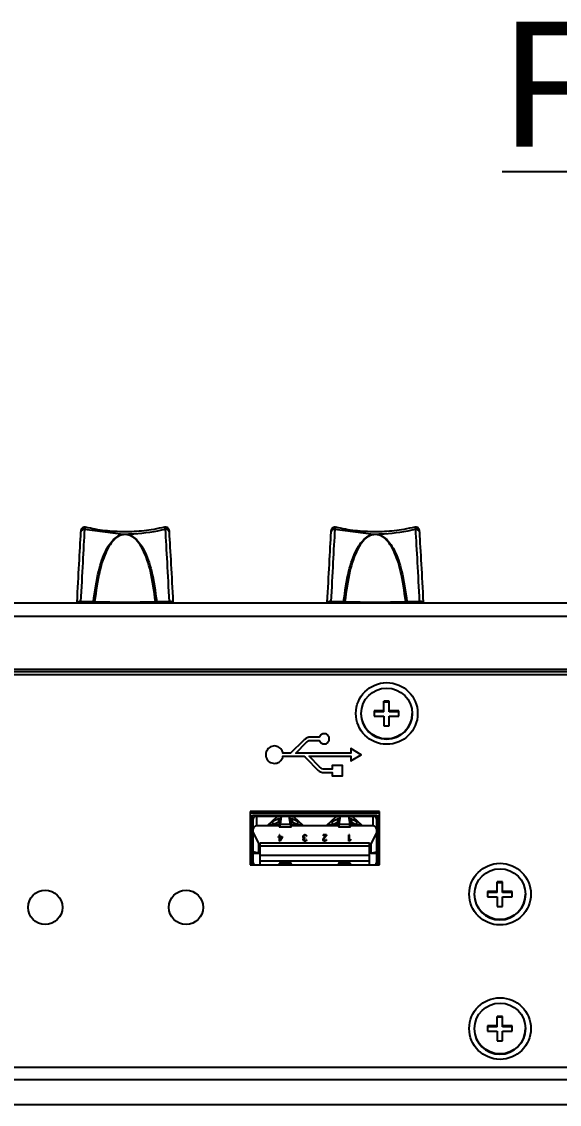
# Model space of a CAD drawing. Header units: inches. Extents: x 1.2 to 43.4, y 1.7 to 28.6.
# Drawn here: x 30.359 to 32.508, y 24.312 to 28.642 of the extents above; entities that cross this region are included whole.
import ezdxf
from ezdxf.enums import TextEntityAlignment as Align

# ---------------------------------------------------------------- set-up
doc = ezdxf.new("R2010")
doc.units = ezdxf.units.IN
doc.header["$MEASUREMENT"] = 0
doc.layers.add('ARTWORK', color=2, linetype='Continuous')
doc.layers.add('DIM', color=1, linetype='Continuous')
doc.styles.get("Standard").update_dxf_attribs({"font": 'arial.ttf'})

msp = doc.modelspace()

# ---------------------------------------------------------------- linework, layer by layer
for p, q in [((30.5948, 26.6036), (30.5946, 26.6008)), ((30.7648, 26.5918), (30.6102, 26.6111)), ((31.5948, 26.6036), (31.5946, 26.6008)), ((31.7648, 26.5918), (31.6102, 26.6111)), ((26.2938, 26.3178), (42.1835, 26.3178)), ((30.5791, 26.3178), (30.5791, 26.3208)), ((30.5947, 26.3227), (30.6457, 26.3227)), ((30.6506, 26.3226), (30.6457, 26.3227)), ((30.8986, 26.3227), (30.8937, 26.3226)), ((30.8986, 26.3227), (30.9495, 26.3227)), ((30.9651, 26.3178), (30.9651, 26.3208)), ((31.5791, 26.3178), (31.5791, 26.3208)), ((31.5947, 26.3227), (31.6457, 26.3227)), ((31.6506, 26.3226), (31.6457, 26.3227)), ((31.8986, 26.3227), (31.8937, 26.3226)), ((31.8986, 26.3227), (31.9495, 26.3227)), ((31.9651, 26.3178), (31.9651, 26.3208)), ((42.1835, 26.263), (26.2938, 26.263)), ((26.2938, 26.052), (42.1835, 26.052)), ((26.2938, 26.0433), (42.1835, 26.0433)), ((26.3528, 26.0315), (42.1245, 26.0315)), ((31.8282, 25.924), (31.8066, 25.924)), ((31.8066, 25.8823), (31.8066, 25.924)), ((31.8282, 25.9204), (31.8066, 25.9204)), ((31.8282, 25.8823), (31.8282, 25.924)), ((31.715, 25.8751), (31.715, 25.8744)), ((31.8066, 25.8859), (31.7682, 25.8859)), ((31.7682, 25.8859), (31.7682, 25.8644)), ((31.8066, 25.8823), (31.7682, 25.8823)), ((31.7682, 25.8644), (31.8066, 25.8644)), ((31.8066, 25.8644), (31.8066, 25.8263)), ((31.8666, 25.8859), (31.8282, 25.8859)), ((31.8666, 25.8823), (31.8282, 25.8823)), ((31.8282, 25.8263), (31.8282, 25.8644)), ((31.8282, 25.8644), (31.8666, 25.8644)), ((31.8666, 25.8644), (31.8666, 25.8859)), ((31.9198, 25.8744), (31.9198, 25.8751)), ((31.8066, 25.8263), (31.8282, 25.8263)), ((31.7891, 25.4838), (31.2722, 25.4838)), ((31.2722, 25.4838), (31.2722, 25.2697)), ((31.7891, 25.4761), (31.2722, 25.4761)), ((31.282, 25.469), (31.7793, 25.469)), ((31.282, 25.2697), (31.282, 25.469)), ((31.2948, 25.4642), (31.7666, 25.4642)), ((31.2972, 25.4642), (31.2972, 25.4259)), ((31.3967, 25.4642), (31.3915, 25.4315)), ((31.3955, 25.4642), (31.3915, 25.4392)), ((31.4336, 25.4315), (31.4284, 25.4642)), ((31.4336, 25.4392), (31.4296, 25.4642)), ((31.6278, 25.4315), (31.633, 25.4642)), ((31.6278, 25.4392), (31.6317, 25.4642)), ((31.6646, 25.4642), (31.6698, 25.4315)), ((31.6658, 25.4642), (31.6698, 25.4392)), ((31.7641, 25.4259), (31.7641, 25.4642)), ((31.7793, 25.469), (31.7793, 25.2697)), ((31.7891, 25.2697), (31.7891, 25.4838)), ((31.2846, 25.278), (31.2846, 25.453)), ((31.3895, 25.4259), (31.2972, 25.4259)), ((31.3437, 25.4302), (31.3774, 25.461)), ((31.3837, 25.4302), (31.3437, 25.4302)), ((31.3573, 25.4426), (31.3633, 25.4426)), ((31.3849, 25.4537), (31.3633, 25.4426)), ((31.3634, 25.4302), (31.3633, 25.4426)), ((31.3849, 25.4412), (31.3634, 25.4302)), ((31.3939, 25.4538), (31.3848, 25.4538)), ((31.3849, 25.4537), (31.3849, 25.4412)), ((31.3883, 25.4218), (31.4368, 25.4218)), ((31.3884, 25.4409), (31.3884, 25.4348)), ((31.3884, 25.4409), (31.3918, 25.4409)), ((31.3915, 25.4392), (31.3915, 25.4315)), ((31.4336, 25.4315), (31.3915, 25.4315)), ((31.4403, 25.4538), (31.4312, 25.4538)), ((31.4333, 25.4409), (31.4367, 25.4409)), ((31.4336, 25.4315), (31.4336, 25.4392)), ((31.4814, 25.4302), (31.4341, 25.4302)), ((31.6257, 25.4259), (31.4356, 25.4259)), ((31.4367, 25.4348), (31.4367, 25.4409)), ((31.4402, 25.4537), (31.4402, 25.4412)), ((31.4618, 25.4426), (31.4402, 25.4537)), ((31.4617, 25.4302), (31.4402, 25.4412)), ((31.4477, 25.461), (31.4814, 25.4302)), ((31.4618, 25.4426), (31.4617, 25.4302)), ((31.4618, 25.4426), (31.4678, 25.4426)), ((31.5799, 25.4302), (31.6137, 25.461)), ((31.62, 25.4302), (31.5799, 25.4302)), ((31.5935, 25.4426), (31.5996, 25.4426)), ((31.5996, 25.4426), (31.6211, 25.4537)), ((31.5996, 25.4426), (31.5996, 25.4302)), ((31.5996, 25.4302), (31.6211, 25.4412)), ((31.6301, 25.4538), (31.621, 25.4538)), ((31.6211, 25.4537), (31.6211, 25.4412)), ((31.6245, 25.4218), (31.673, 25.4218)), ((31.6246, 25.4348), (31.6246, 25.4409)), ((31.6246, 25.4409), (31.628, 25.4409)), ((31.6278, 25.4315), (31.6278, 25.4392)), ((31.6698, 25.4315), (31.6278, 25.4315)), ((31.6765, 25.4538), (31.6675, 25.4538)), ((31.6695, 25.4409), (31.6729, 25.4409)), ((31.6698, 25.4392), (31.6698, 25.4315)), ((31.7177, 25.4302), (31.6704, 25.4302)), ((31.7641, 25.4259), (31.6719, 25.4259)), ((31.6729, 25.4409), (31.6729, 25.4348)), ((31.6765, 25.4537), (31.6765, 25.4412)), ((31.6765, 25.4537), (31.698, 25.4426)), ((31.6765, 25.4412), (31.6979, 25.4302)), ((31.6839, 25.461), (31.7177, 25.4302)), ((31.6979, 25.4302), (31.698, 25.4426)), ((31.698, 25.4426), (31.704, 25.4426)), ((31.7767, 25.453), (31.7767, 25.278)), ((31.2847, 25.3996), (31.3069, 25.3523)), ((31.385, 25.3827), (31.3888, 25.3827)), ((31.385, 25.3793), (31.385, 25.3827)), ((31.3888, 25.382), (31.385, 25.382)), ((31.3888, 25.3793), (31.385, 25.3793)), ((31.3888, 25.3905), (31.3911, 25.3905)), ((31.3888, 25.382), (31.3888, 25.3905)), ((31.3911, 25.3898), (31.3888, 25.3898)), ((31.3888, 25.3643), (31.3888, 25.3793)), ((31.3911, 25.382), (31.3911, 25.3905)), ((31.3911, 25.3827), (31.4004, 25.3827)), ((31.4004, 25.382), (31.3911, 25.382)), ((31.4004, 25.3793), (31.3911, 25.3643)), ((31.3911, 25.368), (31.3911, 25.3793)), ((31.3911, 25.3688), (31.3977, 25.3793)), ((31.3977, 25.3793), (31.3911, 25.3793)), ((31.3977, 25.3786), (31.3911, 25.368)), ((31.3977, 25.3793), (31.3977, 25.3786)), ((31.4004, 25.3827), (31.4004, 25.3793)), ((31.4839, 25.3844), (31.4843, 25.386)), ((31.4843, 25.3853), (31.4839, 25.3836)), ((31.4839, 25.3821), (31.4839, 25.3844)), ((31.4843, 25.3799), (31.4839, 25.3821)), ((31.4843, 25.386), (31.4851, 25.3877)), ((31.4851, 25.387), (31.4843, 25.3853)), ((31.4843, 25.3853), (31.4843, 25.386)), ((31.4851, 25.3782), (31.4843, 25.3799)), ((31.4851, 25.3877), (31.4862, 25.3888)), ((31.4862, 25.3881), (31.4851, 25.387)), ((31.4851, 25.387), (31.4851, 25.3877)), ((31.487, 25.3771), (31.4851, 25.3782)), ((31.4862, 25.3855), (31.4859, 25.3844)), ((31.4859, 25.3844), (31.4859, 25.3814)), ((31.4859, 25.3821), (31.4866, 25.3799)), ((31.4866, 25.3792), (31.4859, 25.3814)), ((31.4862, 25.3888), (31.4878, 25.3899)), ((31.4878, 25.3892), (31.4862, 25.3881)), ((31.4862, 25.3881), (31.4862, 25.3888)), ((31.487, 25.3866), (31.4862, 25.3855)), ((31.4866, 25.3799), (31.4878, 25.3788)), ((31.4866, 25.3799), (31.4866, 25.3792)), ((31.4878, 25.3781), (31.4866, 25.3792)), ((31.4878, 25.3871), (31.487, 25.3866)), ((31.4878, 25.3899), (31.4893, 25.3905)), ((31.4878, 25.3892), (31.4878, 25.3899)), ((31.4893, 25.3898), (31.4878, 25.3892)), ((31.4897, 25.3877), (31.4878, 25.3871)), ((31.4878, 25.3788), (31.4901, 25.3782)), ((31.4878, 25.3781), (31.4878, 25.3788)), ((31.4901, 25.3775), (31.4878, 25.3781)), ((31.4893, 25.3905), (31.4924, 25.3905)), ((31.4893, 25.3898), (31.4893, 25.3905)), ((31.4924, 25.3898), (31.4893, 25.3898)), ((31.492, 25.3877), (31.4897, 25.3877)), ((31.4901, 25.3782), (31.4916, 25.3782)), ((31.4901, 25.3775), (31.4901, 25.3782)), ((31.4916, 25.3775), (31.4901, 25.3775)), ((31.4916, 25.3782), (31.4916, 25.376)), ((31.4939, 25.3871), (31.492, 25.3877)), ((31.4924, 25.3905), (31.4939, 25.3899)), ((31.4924, 25.3905), (31.4924, 25.3898)), ((31.4939, 25.3892), (31.4924, 25.3898)), ((31.4939, 25.3899), (31.4955, 25.3888)), ((31.4939, 25.3899), (31.4939, 25.3892)), ((31.4955, 25.3881), (31.4939, 25.3892)), ((31.4947, 25.3866), (31.4939, 25.3871)), ((31.4955, 25.3855), (31.4947, 25.3866)), ((31.4955, 25.3888), (31.4966, 25.3877)), ((31.4955, 25.3888), (31.4955, 25.3881)), ((31.4966, 25.387), (31.4955, 25.3881)), ((31.4959, 25.3844), (31.4955, 25.3855)), ((31.4978, 25.3844), (31.4959, 25.3844)), ((31.4966, 25.3877), (31.4974, 25.386)), ((31.4966, 25.3877), (31.4966, 25.387)), ((31.4974, 25.3853), (31.4966, 25.387)), ((31.4974, 25.386), (31.4978, 25.3844)), ((31.4974, 25.386), (31.4974, 25.3853)), ((31.4976, 25.3844), (31.4974, 25.3853)), ((31.5635, 25.3877), (31.5635, 25.3905)), ((31.5635, 25.3905), (31.5774, 25.3905)), ((31.5774, 25.3898), (31.5635, 25.3898)), ((31.5743, 25.3877), (31.5635, 25.3877)), ((31.5647, 25.3754), (31.5743, 25.3877)), ((31.5743, 25.387), (31.5647, 25.3747)), ((31.5774, 25.3877), (31.5666, 25.3738)), ((31.5743, 25.387), (31.5743, 25.3877)), ((31.5774, 25.3905), (31.5774, 25.3877)), ((31.6661, 25.3905), (31.6694, 25.3905)), ((31.6661, 25.3643), (31.6661, 25.3905)), ((31.6694, 25.3898), (31.6661, 25.3898)), ((31.6694, 25.368), (31.6694, 25.3905)), ((31.7767, 25.3996), (31.7544, 25.3523)), ((31.3069, 25.3523), (31.3069, 25.3163)), ((31.307, 25.3158), (31.307, 25.3522)), ((31.3122, 25.3574), (31.7492, 25.3574)), ((31.3122, 25.2697), (31.3122, 25.3574)), ((31.3122, 25.3457), (31.7492, 25.3457)), ((31.3911, 25.3643), (31.3888, 25.3643)), ((31.4843, 25.3715), (31.4847, 25.3738)), ((31.4847, 25.3731), (31.4843, 25.3708)), ((31.4843, 25.3704), (31.4843, 25.3715)), ((31.4847, 25.3682), (31.4843, 25.3704)), ((31.4847, 25.3738), (31.4855, 25.3754)), ((31.4855, 25.3747), (31.4847, 25.3731)), ((31.4847, 25.3738), (31.4847, 25.3731)), ((31.4862, 25.366), (31.4847, 25.3682)), ((31.4855, 25.3754), (31.487, 25.3771)), ((31.487, 25.3764), (31.4855, 25.3747)), ((31.4855, 25.3754), (31.4855, 25.3747)), ((31.487, 25.3738), (31.4862, 25.3715)), ((31.4862, 25.3697), (31.4862, 25.3715)), ((31.4862, 25.3704), (31.487, 25.3688)), ((31.487, 25.368), (31.4862, 25.3697)), ((31.4878, 25.3649), (31.4862, 25.366)), ((31.487, 25.3771), (31.487, 25.3764)), ((31.4878, 25.3749), (31.487, 25.3738)), ((31.487, 25.3688), (31.4882, 25.3676)), ((31.487, 25.368), (31.487, 25.3688)), ((31.4882, 25.3669), (31.487, 25.368)), ((31.4901, 25.376), (31.4878, 25.3749)), ((31.4905, 25.3643), (31.4878, 25.3649)), ((31.4882, 25.3676), (31.4901, 25.3671)), ((31.4882, 25.3669), (31.4882, 25.3676)), ((31.4901, 25.3664), (31.4882, 25.3669)), ((31.4916, 25.376), (31.4901, 25.376)), ((31.4901, 25.3671), (31.4916, 25.3671)), ((31.4901, 25.3664), (31.4901, 25.3671)), ((31.4916, 25.3664), (31.4901, 25.3664)), ((31.4912, 25.3643), (31.4905, 25.3643)), ((31.4939, 25.3649), (31.4912, 25.3643)), ((31.4916, 25.3671), (31.4935, 25.3676)), ((31.4916, 25.3664), (31.4916, 25.3671)), ((31.4935, 25.3669), (31.4916, 25.3664)), ((31.4935, 25.3676), (31.4947, 25.3688)), ((31.4947, 25.368), (31.4935, 25.3669)), ((31.4935, 25.3669), (31.4935, 25.3676)), ((31.4955, 25.366), (31.4939, 25.3649)), ((31.4947, 25.3688), (31.4955, 25.3704)), ((31.4955, 25.3697), (31.4947, 25.368)), ((31.4947, 25.368), (31.4947, 25.3688)), ((31.4955, 25.3704), (31.4974, 25.3704)), ((31.4955, 25.3697), (31.4955, 25.3704)), ((31.4973, 25.3697), (31.4955, 25.3697)), ((31.497, 25.3682), (31.4955, 25.366)), ((31.4974, 25.3704), (31.497, 25.3682)), ((31.5635, 25.3715), (31.5639, 25.3738)), ((31.5639, 25.3731), (31.5635, 25.3708)), ((31.5635, 25.3704), (31.5635, 25.3715)), ((31.5639, 25.3682), (31.5635, 25.3704)), ((31.5639, 25.3738), (31.5647, 25.3754)), ((31.5647, 25.3747), (31.5639, 25.3731)), ((31.5639, 25.3731), (31.5639, 25.3738)), ((31.5654, 25.366), (31.5639, 25.3682)), ((31.5647, 25.3747), (31.5647, 25.3754)), ((31.567, 25.3649), (31.5654, 25.366)), ((31.5666, 25.3738), (31.5658, 25.3715)), ((31.5658, 25.3715), (31.5658, 25.3697)), ((31.5658, 25.3704), (31.5666, 25.3688)), ((31.5666, 25.368), (31.5658, 25.3697)), ((31.5666, 25.3688), (31.5678, 25.3676)), ((31.5666, 25.3688), (31.5666, 25.368)), ((31.5678, 25.3669), (31.5666, 25.368)), ((31.5693, 25.3643), (31.567, 25.3649)), ((31.5678, 25.3676), (31.5697, 25.3671)), ((31.5678, 25.3676), (31.5678, 25.3669)), ((31.5697, 25.3664), (31.5678, 25.3669)), ((31.5708, 25.3643), (31.5693, 25.3643)), ((31.5697, 25.3671), (31.5712, 25.3671)), ((31.5697, 25.3671), (31.5697, 25.3664)), ((31.5712, 25.3664), (31.5697, 25.3664)), ((31.5735, 25.3649), (31.5708, 25.3643)), ((31.5712, 25.3671), (31.5731, 25.3676)), ((31.5712, 25.3664), (31.5712, 25.3671)), ((31.5731, 25.3669), (31.5712, 25.3664)), ((31.5731, 25.3676), (31.5743, 25.3688)), ((31.5743, 25.368), (31.5731, 25.3669)), ((31.5731, 25.3669), (31.5731, 25.3676)), ((31.5751, 25.366), (31.5735, 25.3649)), ((31.5743, 25.3688), (31.5751, 25.3704)), ((31.5751, 25.3697), (31.5743, 25.368)), ((31.5743, 25.368), (31.5743, 25.3688)), ((31.5751, 25.3704), (31.577, 25.3704)), ((31.5751, 25.3697), (31.5751, 25.3704)), ((31.5769, 25.3697), (31.5751, 25.3697)), ((31.5766, 25.3682), (31.5751, 25.366)), ((31.577, 25.3704), (31.5766, 25.3682)), ((31.6694, 25.3643), (31.6661, 25.3643)), ((31.6694, 25.3688), (31.6727, 25.3727)), ((31.6727, 25.3719), (31.6694, 25.368)), ((31.6727, 25.3682), (31.6694, 25.3643)), ((31.6727, 25.3727), (31.6727, 25.3682)), ((31.7492, 25.2697), (31.7492, 25.3574)), ((31.7543, 25.3522), (31.7543, 25.3158)), ((31.7544, 25.3523), (31.7544, 25.3163)), ((31.2945, 25.3162), (31.2846, 25.3186)), ((31.3069, 25.3163), (31.2847, 25.3217)), ((31.2945, 25.3162), (31.3069, 25.3163)), ((31.3122, 25.3082), (31.7492, 25.3082)), ((31.7544, 25.3163), (31.7767, 25.3217)), ((31.7669, 25.3162), (31.7544, 25.3163)), ((31.7669, 25.3162), (31.7767, 25.3186)), ((31.2722, 25.2697), (31.7891, 25.2697)), ((31.2846, 25.2905), (31.282, 25.2905)), ((31.7492, 25.2845), (31.3122, 25.2845)), ((31.4348, 25.278), (31.3903, 25.278)), ((31.3921, 25.2697), (31.3915, 25.2726)), ((31.3915, 25.2726), (31.4336, 25.2726)), ((31.3915, 25.2697), (31.3915, 25.2726)), ((31.4336, 25.2726), (31.433, 25.2697)), ((31.4336, 25.2726), (31.4336, 25.2697)), ((31.6711, 25.278), (31.6265, 25.278)), ((31.6277, 25.2726), (31.6284, 25.2697)), ((31.6277, 25.2726), (31.6698, 25.2726)), ((31.6277, 25.2726), (31.6277, 25.2697)), ((31.6692, 25.2697), (31.6698, 25.2726)), ((31.6698, 25.2697), (31.6698, 25.2726)), ((31.7793, 25.2905), (31.7767, 25.2905)), ((32.2593, 25.1632), (32.2209, 25.1632)), ((32.2209, 25.1632), (32.2209, 25.1417)), ((32.281, 25.2013), (32.2593, 25.2013)), ((32.2593, 25.1596), (32.2593, 25.2013)), ((32.281, 25.1977), (32.2593, 25.1977)), ((32.281, 25.1596), (32.281, 25.2013)), ((32.3194, 25.1632), (32.281, 25.1632)), ((32.3194, 25.1417), (32.3194, 25.1632)), ((32.1678, 25.1525), (32.1678, 25.1517)), ((32.2593, 25.1596), (32.2209, 25.1596)), ((32.2209, 25.1417), (32.2593, 25.1417)), ((32.2593, 25.1417), (32.2593, 25.1036)), ((32.3194, 25.1596), (32.281, 25.1596)), ((32.281, 25.1036), (32.281, 25.1417)), ((32.281, 25.1417), (32.3194, 25.1417)), ((32.3725, 25.1517), (32.3725, 25.1525)), ((32.2593, 25.1036), (32.281, 25.1036)), ((32.281, 24.6638), (32.2593, 24.6638)), ((32.2593, 24.6221), (32.2593, 24.6638)), ((32.281, 24.6602), (32.2593, 24.6602)), ((32.281, 24.6221), (32.281, 24.6638)), ((32.1678, 24.6149), (32.1678, 24.6142)), ((32.2593, 24.6257), (32.2209, 24.6257)), ((32.2209, 24.6257), (32.2209, 24.6042)), ((32.2593, 24.6221), (32.2209, 24.6221)), ((32.2209, 24.6042), (32.2593, 24.6042)), ((32.2593, 24.6042), (32.2593, 24.5661)), ((32.3194, 24.6257), (32.281, 24.6257)), ((32.3194, 24.6221), (32.281, 24.6221)), ((32.281, 24.5661), (32.281, 24.6042)), ((32.281, 24.6042), (32.3194, 24.6042)), ((32.3194, 24.6042), (32.3194, 24.6257)), ((32.3725, 24.6142), (32.3725, 24.6149)), ((32.2593, 24.5661), (32.281, 24.5661)), ((42.1245, 24.4586), (28.8023, 24.4586)), ((28.7051, 24.4112), (42.152, 24.4112)), ((26.2938, 24.3119), (42.152, 24.3119))]:
    msp.add_line(p, q)
for centre, radius in [((31.8181, 25.8753), 0.1233), ((31.8179, 25.8753), 0.1018), ((32.2708, 25.1527), 0.1233), ((32.2707, 25.1526), 0.1018), ((30.453, 25.0996), 0.0686), ((31.016, 25.0996), 0.0686), ((32.2708, 24.6151), 0.1233), ((32.2707, 24.6151), 0.1018)]:
    msp.add_circle(centre, radius)
for centre, radius, start, end in [((30.6079, 26.5976), 0.0137, 80.4368, 166.6254), ((30.6952, 26.5742), 0.0718, 13.2301, 14.1838), ((30.8491, 26.5742), 0.0718, 165.8162, 166.7699), ((30.9363, 26.5976), 0.0137, 13.3746, 99.5632), ((31.6079, 26.5976), 0.0137, 80.4368, 166.6254), ((31.69, 26.573), 0.0771, 13.2495, 14.1371), ((31.8515, 26.5736), 0.0743, 165.8394, 166.7603), ((31.9363, 26.5976), 0.0137, 13.3746, 99.5628), ((30.7721, 30.3527), 4.0319, 268.2726, 271.7274), ((31.7721, 30.3527), 4.0319, 268.2726, 271.7274), ((31.8174, 25.8749), 0.1024, 180.2691, 359.7309), ((31.2971, 25.453), 0.0125, 100.8791, 179.812), ((31.3956, 25.4114), 0.0528, 90.0022, 110.106), ((31.4295, 25.4114), 0.0528, 69.8936, 89.9982), ((31.6318, 25.4114), 0.0528, 90.0018, 110.1064), ((31.6657, 25.4114), 0.0528, 69.894, 89.9978), ((31.7642, 25.453), 0.0125, 0.188, 79.1209), ((31.2817, 25.438), 0.00389, 40.8433, 84.3732), ((31.2972, 25.4133), 0.0126, 89.7876, 179.7833), ((31.7642, 25.4133), 0.0126, 0.2167, 90.2124), ((31.7797, 25.438), 0.00389, 95.6268, 139.1567), ((31.2817, 25.2879), 0.00389, 40.8433, 84.3732), ((31.7797, 25.2879), 0.00389, 95.6268, 139.1567), ((31.2971, 25.278), 0.0125, 180.0339, 221.7192), ((31.7643, 25.278), 0.0125, 318.2871, 359.9633), ((32.2701, 25.1522), 0.1024, 180.2691, 359.7309), ((32.2701, 24.6147), 0.1024, 180.2691, 359.7309)]:
    msp.add_arc(centre, radius, start, end)
for centre, major_axis, ratio, start_param, end_param in [((30.5777, 26.2308), (0.027, 0.5183), 0.00637, 0.776352, 1.396595), ((30.5933, 26.23), (0.027, 0.534), 0.006184, 0.776333, 1.396576), ((30.9509, 26.23), (-0.027, 0.534), 0.006184, 4.88661, 5.506852), ((30.9665, 26.2308), (-0.027, 0.5183), 0.00637, 4.886591, 5.506833), ((31.5777, 26.2308), (0.027, 0.5183), 0.00637, 0.776352, 1.396595), ((31.5933, 26.23), (0.027, 0.534), 0.006184, 0.776333, 1.396576), ((31.9509, 26.23), (-0.027, 0.534), 0.006184, 4.88661, 5.506852), ((31.9665, 26.2308), (-0.027, 0.5183), 0.00637, 4.886591, 5.506833)]:
    msp.add_ellipse(centre, major_axis=major_axis, ratio=ratio, start_param=start_param, end_param=end_param)
for points, knots in [([(30.614, 26.6197), (30.6134, 26.6199), (30.6109, 26.6208), (30.6065, 26.6201), (30.602, 26.6181), (30.599, 26.6154), (30.597, 26.6128), (30.5959, 26.6103), (30.5953, 26.6084), (30.5951, 26.6071), (30.595, 26.6065), (30.595, 26.6061), (30.5949, 26.6055), (30.5949, 26.6049), (30.5948, 26.6039), (30.5948, 26.6036)], [0, 0, 0, 0, 0.0563983, 0.2383387, 0.3790939, 0.4956336, 0.5941123, 0.6751101, 0.7374364, 0.7733, 0.7938268, 0.8135781, 0.8469305, 0.9473815, 1, 1, 1, 1]), ([(30.6141, 26.6195), (30.6139, 26.6197), (30.6132, 26.62), (30.6118, 26.617), (30.6107, 26.613), (30.6102, 26.6111)], [0, 0, 0, 0, 0.2545912, 0.6579964, 1, 1, 1, 1]), ([(30.9298, 26.6209), (30.9155, 26.6175), (30.8765, 26.6083), (30.8091, 26.6015), (30.7307, 26.6018), (30.6649, 26.6088), (30.6273, 26.6177), (30.6144, 26.6208)], [0, 0, 0, 0, 0.141386, 0.384677, 0.628865, 0.872388, 1, 1, 1, 1]), ([(30.6457, 26.3227), (30.6515, 26.3647), (30.6618, 26.439), (30.6875, 26.5152), (30.7139, 26.559), (30.7338, 26.5796), (30.7528, 26.5895), (30.7618, 26.5912), (30.7648, 26.5918)], [0, 0, 0, 0, 0.384499, 0.680419, 0.799323, 0.918137, 0.973053, 1, 1, 1, 1]), ([(30.765, 26.5907), (30.7622, 26.5901), (30.7535, 26.5883), (30.7352, 26.5784), (30.7161, 26.5577), (30.6907, 26.5139), (30.666, 26.4379), (30.6562, 26.3642), (30.6506, 26.3226)], [0, 0, 0, 0, 0.0262982, 0.0802933, 0.1984396, 0.3174662, 0.614765, 1, 1, 1, 1]), ([(30.7648, 26.5918), (30.7664, 26.5922), (30.7704, 26.5932), (30.7757, 26.593), (30.7787, 26.592), (30.7795, 26.5918)], [0, 0, 0, 0, 0.350005, 0.8346426, 1, 1, 1, 1]), ([(30.7792, 26.5907), (30.7754, 26.5909), (30.7707, 26.5913), (30.766, 26.5908), (30.765, 26.5907)], [0, 0, 0, 0, 0.795071, 1, 1, 1, 1]), ([(30.8937, 26.3226), (30.8881, 26.3642), (30.8782, 26.4379), (30.8536, 26.5139), (30.8282, 26.5577), (30.809, 26.5784), (30.7907, 26.5883), (30.782, 26.5901), (30.7792, 26.5907)], [0, 0, 0, 0, 0.3852349, 0.6825336, 0.8015599, 0.9197067, 0.9737018, 1, 1, 1, 1]), ([(30.934, 26.6111), (30.892, 26.603), (30.8411, 26.5931), (30.7887, 26.592), (30.7795, 26.5918)], [0, 0, 0, 0, 0.824175, 1, 1, 1, 1]), ([(30.7795, 26.5918), (30.7824, 26.5912), (30.7914, 26.5895), (30.8104, 26.5796), (30.8303, 26.559), (30.8568, 26.5152), (30.8825, 26.439), (30.8928, 26.3647), (30.8986, 26.3227)], [0, 0, 0, 0, 0.026947, 0.081863, 0.200677, 0.319581, 0.615501, 1, 1, 1, 1]), ([(30.934, 26.6111), (30.9335, 26.613), (30.9324, 26.617), (30.931, 26.6201), (30.9304, 26.6197), (30.9301, 26.6195)], [0, 0, 0, 0, 0.340845, 0.742883, 1, 1, 1, 1]), ([(30.9494, 26.6036), (30.9494, 26.604), (30.9493, 26.6052), (30.9493, 26.6056), (30.9492, 26.6065), (30.9491, 26.6073), (30.9488, 26.6089), (30.948, 26.6112), (30.9463, 26.6143), (30.9431, 26.6176), (30.9383, 26.6199), (30.9337, 26.6208), (30.9311, 26.6199), (30.9302, 26.6197)], [0, 0, 0, 0, 0.067642, 0.176254, 0.20524, 0.228483, 0.274153, 0.346937, 0.447211, 0.596221, 0.753314, 0.922324, 1, 1, 1, 1]), ([(30.9496, 26.6008), (30.9496, 26.601), (30.9495, 26.6023), (30.9495, 26.603), (30.9494, 26.6036)], [0, 0, 0, 0, 0.142873, 1, 1, 1, 1]), ([(31.614, 26.6197), (31.6134, 26.6199), (31.6109, 26.6208), (31.6065, 26.6201), (31.602, 26.6181), (31.599, 26.6154), (31.597, 26.6128), (31.5959, 26.6103), (31.5953, 26.6084), (31.5951, 26.6071), (31.595, 26.6065), (31.595, 26.6061), (31.5949, 26.6055), (31.5949, 26.6049), (31.5948, 26.6039), (31.5948, 26.6036)], [0, 0, 0, 0, 0.056398, 0.238339, 0.379095, 0.495635, 0.594114, 0.675108, 0.737437, 0.773299, 0.793826, 0.813578, 0.84693, 0.947381, 1, 1, 1, 1]), ([(31.6141, 26.6195), (31.6139, 26.6197), (31.6132, 26.62), (31.6118, 26.617), (31.6107, 26.613), (31.6102, 26.6111)], [0, 0, 0, 0, 0.2545921, 0.6579951, 1, 1, 1, 1]), ([(31.9298, 26.6209), (31.9155, 26.6175), (31.8765, 26.6083), (31.8091, 26.6015), (31.7307, 26.6018), (31.6649, 26.6088), (31.6273, 26.6177), (31.6144, 26.6208)], [0, 0, 0, 0, 0.141386, 0.384677, 0.628865, 0.872388, 1, 1, 1, 1]), ([(31.6457, 26.3227), (31.6515, 26.3647), (31.6618, 26.439), (31.6875, 26.5152), (31.7139, 26.559), (31.7338, 26.5796), (31.7528, 26.5895), (31.7618, 26.5912), (31.7648, 26.5918)], [0, 0, 0, 0, 0.384499, 0.680419, 0.799323, 0.918136, 0.973053, 1, 1, 1, 1]), ([(31.765, 26.5907), (31.7622, 26.5901), (31.7535, 26.5883), (31.7352, 26.5784), (31.7161, 26.5577), (31.6907, 26.5139), (31.666, 26.4379), (31.6562, 26.3642), (31.6506, 26.3226)], [0, 0, 0, 0, 0.026297, 0.080293, 0.19844, 0.317466, 0.614765, 1, 1, 1, 1]), ([(31.7648, 26.5918), (31.7664, 26.5922), (31.7704, 26.5932), (31.7757, 26.593), (31.7787, 26.592), (31.7795, 26.5918)], [0, 0, 0, 0, 0.349992, 0.834658, 1, 1, 1, 1]), ([(31.7792, 26.5907), (31.7754, 26.5909), (31.7707, 26.5913), (31.766, 26.5908), (31.765, 26.5907)], [0, 0, 0, 0, 0.795073, 1, 1, 1, 1]), ([(31.8937, 26.3226), (31.8881, 26.3642), (31.8782, 26.4379), (31.8536, 26.5139), (31.8282, 26.5577), (31.809, 26.5784), (31.7907, 26.5883), (31.782, 26.5901), (31.7792, 26.5907)], [0, 0, 0, 0, 0.385235, 0.682534, 0.80156, 0.919707, 0.973702, 1, 1, 1, 1]), ([(31.934, 26.6111), (31.892, 26.603), (31.8411, 26.5931), (31.7887, 26.592), (31.7795, 26.5918)], [0, 0, 0, 0, 0.824174, 1, 1, 1, 1]), ([(31.7795, 26.5918), (31.7824, 26.5912), (31.7914, 26.5895), (31.8104, 26.5796), (31.8303, 26.559), (31.8568, 26.5152), (31.8825, 26.439), (31.8928, 26.3647), (31.8986, 26.3227)], [0, 0, 0, 0, 0.026947, 0.081864, 0.200677, 0.319581, 0.615501, 1, 1, 1, 1]), ([(31.934, 26.6111), (31.9335, 26.613), (31.9324, 26.617), (31.931, 26.6201), (31.9304, 26.6197), (31.9301, 26.6195)], [0, 0, 0, 0, 0.340846, 0.742883, 1, 1, 1, 1]), ([(31.9494, 26.6036), (31.9494, 26.604), (31.9493, 26.6052), (31.9493, 26.6056), (31.9492, 26.6065), (31.9491, 26.6073), (31.9488, 26.6089), (31.948, 26.6112), (31.9463, 26.6143), (31.9431, 26.6176), (31.9383, 26.6199), (31.9337, 26.6208), (31.9311, 26.6199), (31.9302, 26.6197)], [0, 0, 0, 0, 0.0676423, 0.1762546, 0.2052404, 0.228484, 0.2741548, 0.3469391, 0.4472106, 0.5962237, 0.7533131, 0.9223238, 1, 1, 1, 1]), ([(31.9496, 26.6008), (31.9496, 26.601), (31.9495, 26.6023), (31.9495, 26.603), (31.9494, 26.6036)], [0, 0, 0, 0, 0.142873, 1, 1, 1, 1]), ([(30.5947, 26.3227), (30.593, 26.3227), (30.5895, 26.3227), (30.5848, 26.3223), (30.5813, 26.3218), (30.5794, 26.3213), (30.5792, 26.321), (30.5791, 26.3208)], [0, 0, 0, 0, 0.21484, 0.429691, 0.644208, 0.858623, 1, 1, 1, 1]), ([(30.9651, 26.3208), (30.9649, 26.321), (30.9646, 26.3215), (30.9619, 26.322), (30.958, 26.3225), (30.9536, 26.3227), (30.9507, 26.3227), (30.9495, 26.3227)], [0, 0, 0, 0, 0.214809, 0.42967, 0.644214, 0.858612, 1, 1, 1, 1]), ([(31.5947, 26.3227), (31.593, 26.3227), (31.5895, 26.3227), (31.5848, 26.3223), (31.5813, 26.3218), (31.5794, 26.3213), (31.5792, 26.321), (31.5791, 26.3208)], [0, 0, 0, 0, 0.21484, 0.429691, 0.644208, 0.858623, 1, 1, 1, 1]), ([(31.9651, 26.3208), (31.9649, 26.321), (31.9646, 26.3215), (31.9619, 26.322), (31.958, 26.3225), (31.9536, 26.3227), (31.9507, 26.3227), (31.9495, 26.3227)], [0, 0, 0, 0, 0.214808, 0.429667, 0.64421, 0.858607, 1, 1, 1, 1]), ([(31.3849, 25.4537), (31.3851, 25.4537), (31.3857, 25.4536), (31.3866, 25.451), (31.3875, 25.4468), (31.3881, 25.4428), (31.3884, 25.4409)], [0, 0, 0, 0, 0.250005, 0.500002, 0.749999, 1, 1, 1, 1]), ([(31.3849, 25.4412), (31.385, 25.4412), (31.3855, 25.4412), (31.3866, 25.4399), (31.3878, 25.4376), (31.3882, 25.4356), (31.3884, 25.4348)], [0, 0, 0, 0, 0.2056, 0.498458, 0.79363, 1, 1, 1, 1]), ([(31.3915, 25.4392), (31.3914, 25.4384), (31.3911, 25.4369), (31.3908, 25.4353), (31.3904, 25.4344), (31.39, 25.4342), (31.3896, 25.4349), (31.3892, 25.4362), (31.3888, 25.4382), (31.3885, 25.44), (31.3884, 25.4409)], [0, 0, 0, 0, 0.124987, 0.250009, 0.374986, 0.499995, 0.625011, 0.750005, 0.875008, 1, 1, 1, 1]), ([(31.3915, 25.4315), (31.3913, 25.43), (31.3909, 25.4269), (31.3905, 25.4239), (31.3902, 25.422), (31.39, 25.4215), (31.3897, 25.423), (31.3895, 25.4259), (31.3891, 25.4297), (31.3886, 25.4332), (31.3884, 25.4348)], [0, 0, 0, 0, 0.117952, 0.251159, 0.355046, 0.50109, 0.646434, 0.750509, 0.882768, 1, 1, 1, 1]), ([(31.4367, 25.4409), (31.4366, 25.44), (31.4363, 25.4382), (31.4359, 25.4362), (31.4355, 25.4349), (31.4351, 25.4342), (31.4347, 25.4344), (31.4344, 25.4353), (31.434, 25.4369), (31.4337, 25.4384), (31.4336, 25.4392)], [0, 0, 0, 0, 0.124992, 0.249995, 0.374989, 0.500005, 0.625014, 0.749991, 0.875013, 1, 1, 1, 1]), ([(31.4367, 25.4348), (31.4365, 25.4332), (31.436, 25.4297), (31.4356, 25.4259), (31.4354, 25.423), (31.4351, 25.4215), (31.4349, 25.422), (31.4346, 25.4239), (31.4342, 25.4269), (31.4338, 25.43), (31.4336, 25.4315)], [0, 0, 0, 0, 0.117224, 0.24949, 0.353539, 0.498909, 0.644906, 0.748839, 0.882042, 1, 1, 1, 1]), ([(31.4367, 25.4409), (31.437, 25.4428), (31.4376, 25.4468), (31.4385, 25.451), (31.4394, 25.4536), (31.44, 25.4537), (31.4402, 25.4537)], [0, 0, 0, 0, 0.25, 0.499999, 0.749996, 1, 1, 1, 1]), ([(31.4367, 25.4348), (31.4369, 25.4356), (31.4373, 25.4376), (31.4385, 25.4399), (31.4396, 25.4412), (31.4401, 25.4412), (31.4402, 25.4412)], [0, 0, 0, 0, 0.206371, 0.501544, 0.794403, 1, 1, 1, 1]), ([(31.6211, 25.4537), (31.6214, 25.4537), (31.622, 25.4536), (31.6228, 25.451), (31.6237, 25.4468), (31.6243, 25.4428), (31.6246, 25.4409)], [0, 0, 0, 0, 0.250004, 0.500001, 0.75, 1, 1, 1, 1]), ([(31.6211, 25.4412), (31.6213, 25.4412), (31.6217, 25.4412), (31.6228, 25.4399), (31.624, 25.4376), (31.6244, 25.4356), (31.6246, 25.4348)], [0, 0, 0, 0, 0.205596, 0.498455, 0.793634, 1, 1, 1, 1]), ([(31.6278, 25.4392), (31.6276, 25.4384), (31.6274, 25.4369), (31.627, 25.4353), (31.6266, 25.4344), (31.6262, 25.4342), (31.6258, 25.4349), (31.6254, 25.4362), (31.625, 25.4382), (31.6248, 25.44), (31.6246, 25.4409)], [0, 0, 0, 0, 0.124987, 0.250009, 0.374986, 0.499995, 0.625011, 0.750005, 0.875008, 1, 1, 1, 1]), ([(31.6278, 25.4315), (31.6275, 25.43), (31.6271, 25.4269), (31.6267, 25.4239), (31.6264, 25.422), (31.6262, 25.4215), (31.626, 25.423), (31.6257, 25.4259), (31.6253, 25.4297), (31.6248, 25.4332), (31.6246, 25.4348)], [0, 0, 0, 0, 0.117951, 0.251158, 0.355045, 0.501089, 0.646434, 0.750509, 0.882768, 1, 1, 1, 1]), ([(31.6729, 25.4409), (31.6728, 25.44), (31.6725, 25.4382), (31.6721, 25.4362), (31.6717, 25.4349), (31.6714, 25.4342), (31.671, 25.4344), (31.6706, 25.4353), (31.6702, 25.4369), (31.6699, 25.4384), (31.6698, 25.4392)], [0, 0, 0, 0, 0.124992, 0.249995, 0.374989, 0.500005, 0.625014, 0.749991, 0.875013, 1, 1, 1, 1]), ([(31.6729, 25.4348), (31.6727, 25.4332), (31.6722, 25.4297), (31.6719, 25.4259), (31.6716, 25.423), (31.6714, 25.4215), (31.6711, 25.422), (31.6708, 25.4239), (31.6705, 25.4269), (31.67, 25.43), (31.6698, 25.4315)], [0, 0, 0, 0, 0.117223, 0.24949, 0.353539, 0.498909, 0.644906, 0.748839, 0.882042, 1, 1, 1, 1]), ([(31.6729, 25.4409), (31.6732, 25.4428), (31.6738, 25.4468), (31.6747, 25.451), (31.6756, 25.4536), (31.6762, 25.4537), (31.6765, 25.4537)], [0, 0, 0, 0, 0.250001, 0.499998, 0.749995, 1, 1, 1, 1]), ([(31.6729, 25.4348), (31.6731, 25.4356), (31.6735, 25.4376), (31.6747, 25.4399), (31.6759, 25.4412), (31.6763, 25.4412), (31.6765, 25.4412)], [0, 0, 0, 0, 0.20637, 0.501548, 0.7944, 1, 1, 1, 1]), ([(31.2945, 25.3162), (31.2945, 25.3162), (31.2946, 25.3161), (31.294, 25.3161), (31.2929, 25.316), (31.2913, 25.316), (31.2893, 25.316), (31.287, 25.3161), (31.2845, 25.3163), (31.2827, 25.3165), (31.2818, 25.3165)], [0, 0, 0, 0, 0.124967, 0.249977, 0.374998, 0.499977, 0.624979, 0.749985, 0.874987, 1, 1, 1, 1]), ([(31.3069, 25.3163), (31.3069, 25.3162), (31.3069, 25.316), (31.3044, 25.3154), (31.3008, 25.315), (31.2959, 25.3146), (31.2896, 25.3145), (31.2848, 25.3148), (31.2818, 25.315)], [0, 0, 0, 0, 0.206958, 0.342575, 0.499315, 0.656689, 0.79273, 1, 1, 1, 1]), ([(31.7795, 25.315), (31.7766, 25.3148), (31.7717, 25.3145), (31.7654, 25.3146), (31.7605, 25.315), (31.757, 25.3154), (31.7544, 25.316), (31.7544, 25.3162), (31.7544, 25.3163)], [0, 0, 0, 0, 0.207284, 0.343323, 0.500686, 0.657426, 0.793043, 1, 1, 1, 1]), ([(31.7795, 25.3165), (31.7786, 25.3165), (31.7768, 25.3163), (31.7743, 25.3161), (31.772, 25.316), (31.77, 25.316), (31.7684, 25.316), (31.7673, 25.3161), (31.7668, 25.3161), (31.7668, 25.3162), (31.7669, 25.3162)], [0, 0, 0, 0, 0.125013, 0.250015, 0.375021, 0.500023, 0.625002, 0.750023, 0.875033, 1, 1, 1, 1]), ([(31.3894, 25.2697), (31.3895, 25.2707), (31.3897, 25.2739), (31.3899, 25.2755), (31.39, 25.2766)], [0, 0, 0, 0, 0.31411, 1, 1, 1, 1]), ([(31.3903, 25.278), (31.3903, 25.278), (31.3904, 25.2784), (31.3907, 25.2769), (31.3912, 25.274), (31.3915, 25.2726)], [0, 0, 0, 0, 0.006705, 0.514199, 1, 1, 1, 1]), ([(31.4336, 25.2726), (31.4338, 25.274), (31.4344, 25.2768), (31.4347, 25.2784), (31.4348, 25.2779), (31.4348, 25.2779)], [0, 0, 0, 0, 0.4584008, 0.9638833, 1, 1, 1, 1]), ([(31.4351, 25.2768), (31.4352, 25.2757), (31.4353, 25.2741), (31.4356, 25.2708), (31.4357, 25.2697)], [0, 0, 0, 0, 0.660452, 1, 1, 1, 1]), ([(31.6256, 25.2697), (31.6257, 25.2707), (31.626, 25.2739), (31.6261, 25.2755), (31.6262, 25.2766)], [0, 0, 0, 0, 0.31411, 1, 1, 1, 1]), ([(31.6265, 25.278), (31.6265, 25.278), (31.6266, 25.2784), (31.6269, 25.2769), (31.6275, 25.274), (31.6277, 25.2726)], [0, 0, 0, 0, 0.006705, 0.514198, 1, 1, 1, 1]), ([(31.6698, 25.2726), (31.6701, 25.274), (31.6706, 25.2768), (31.6709, 25.2784), (31.6711, 25.2779), (31.6711, 25.2779)], [0, 0, 0, 0, 0.458403, 0.963884, 1, 1, 1, 1]), ([(31.6714, 25.2768), (31.6714, 25.2757), (31.6716, 25.2741), (31.6718, 25.2708), (31.6719, 25.2697)], [0, 0, 0, 0, 0.660451, 1, 1, 1, 1])]:
    msp.add_open_spline(points, degree=3, knots=knots)
at = {"layer": 'ARTWORK'}
msp.add_lwpolyline([(31.5678, 25.7944), (31.5651, 25.7942), (31.5624, 25.7937), (31.56, 25.7929), (31.5576, 25.7917), (31.5555, 25.7903), (31.5536, 25.7886), (31.5518, 25.7867), (31.5504, 25.7846), (31.5492, 25.7823), (31.5482, 25.7799), (31.5065, 25.7799), (31.5046, 25.7796), (31.5024, 25.7789), (31.5001, 25.7778), (31.4977, 25.7763), (31.4952, 25.7747), (31.4928, 25.773), (31.4906, 25.7712), (31.4885, 25.7695), (31.4868, 25.768), (31.4854, 25.7667), (31.4339, 25.7161), (31.4033, 25.7161), (31.4022, 25.721), (31.4004, 25.7255), (31.398, 25.7297), (31.3951, 25.7335), (31.3917, 25.7369), (31.3879, 25.7398), (31.3836, 25.7421), (31.3791, 25.7438), (31.3742, 25.7449), (31.3691, 25.7453), (31.3635, 25.7448), (31.3582, 25.7435), (31.3532, 25.7414), (31.3486, 25.7385), (31.3446, 25.7351), (31.3411, 25.731), (31.3383, 25.7265), (31.3361, 25.7215), (31.3348, 25.7161), (31.3344, 25.7105), (31.3348, 25.7048), (31.3361, 25.6995), (31.3383, 25.6945), (31.3411, 25.69), (31.3446, 25.6859), (31.3486, 25.6825), (31.3532, 25.6796), (31.3582, 25.6775), (31.3635, 25.6762), (31.3691, 25.6758), (31.3742, 25.6761), (31.379, 25.6772), (31.3835, 25.6788), (31.3877, 25.6811), (31.3915, 25.6839), (31.3949, 25.6872), (31.3978, 25.6909), (31.4002, 25.695), (31.4021, 25.6995), (31.4033, 25.7042), (31.4871, 25.7042), (31.4913, 25.7009), (31.4949, 25.698), (31.5438, 25.6476), (31.5485, 25.6446), (31.5533, 25.6421), (31.5569, 25.6408), (31.5608, 25.6398), (31.5995, 25.6398), (31.5995, 25.6258), (31.6406, 25.6258), (31.6406, 25.6669), (31.5995, 25.6669), (31.5995, 25.6523), (31.5635, 25.6526), (31.5588, 25.654), (31.5557, 25.6559), (31.5491, 25.6619), (31.508, 25.7042), (31.6743, 25.7042), (31.6743, 25.686), (31.7152, 25.7105), (31.6743, 25.7347), (31.6743, 25.7161), (31.4552, 25.7161), (31.4967, 25.7602), (31.4975, 25.7609), (31.4984, 25.7618), (31.4995, 25.7627), (31.5008, 25.7636), (31.5021, 25.7646), (31.5034, 25.7654), (31.5048, 25.7662), (31.5061, 25.7668), (31.5073, 25.7672), (31.5083, 25.7673), (31.5484, 25.7673), (31.5494, 25.765), (31.5506, 25.7628), (31.5521, 25.7608), (31.5538, 25.7589), (31.5557, 25.7573), (31.5579, 25.756), (31.5601, 25.7549), (31.5626, 25.7541), (31.5651, 25.7536), (31.5678, 25.7534), (31.5711, 25.7537), (31.5742, 25.7544), (31.5772, 25.7557), (31.5798, 25.7573), (31.5822, 25.7594), (31.5843, 25.7618), (31.5859, 25.7645), (31.5872, 25.7674), (31.5879, 25.7706), (31.5882, 25.7739), (31.5879, 25.7772), (31.5872, 25.7804), (31.5859, 25.7833), (31.5843, 25.786), (31.5822, 25.7884), (31.5798, 25.7905), (31.5772, 25.7921), (31.5742, 25.7934), (31.5711, 25.7941), (31.5678, 25.7944)], dxfattribs=at)

# ---------------------------------------------------------------- texts
at = {"layer": 'DIM'}
msp.add_text('%%UREAR VIEW', height=0.5, dxfattribs=at).set_placement((34.2387, 28.1425), align=Align.CENTER)

doc.saveas('drawing.dxf')
